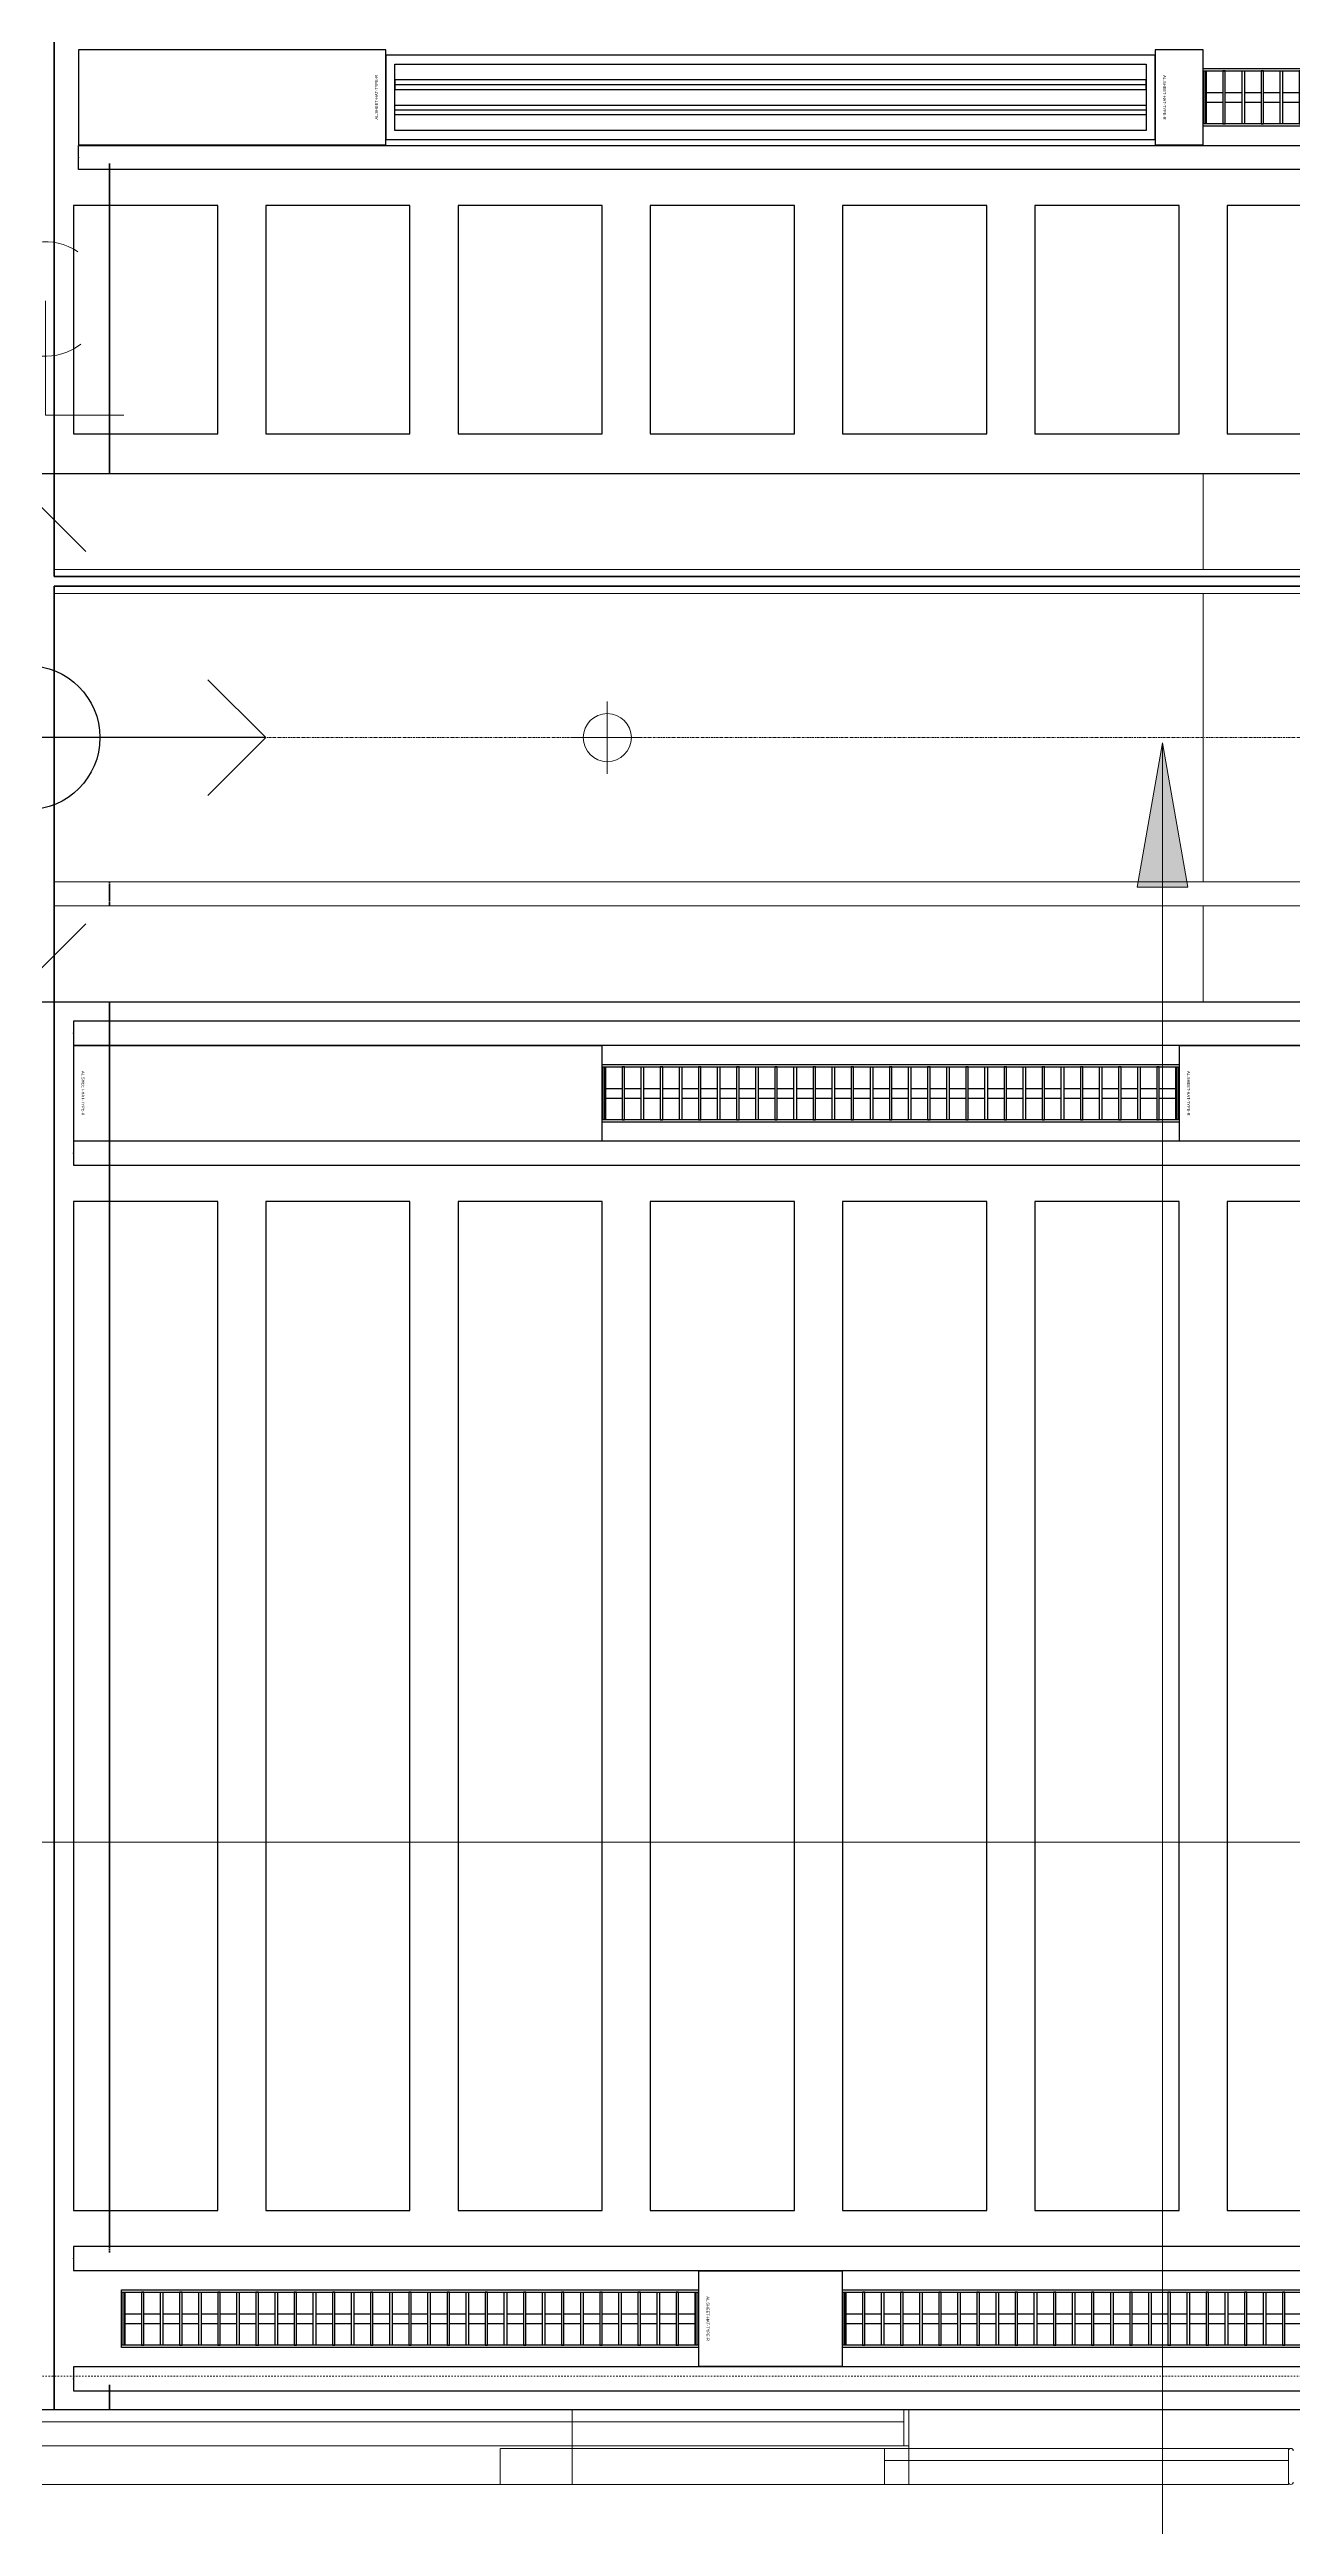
# Model space of a CAD drawing. Header units: millimetres. Extents: x -795739 to -715748, y -34378 to 22353.
# Drawn here: x -784582 to -781996, y -143 to 5011 of the extents above; entities that cross this region are included whole.
import ezdxf
from ezdxf.enums import TextEntityAlignment as Align
from ezdxf.xclip import XClip

# ---------------------------------------------------------------- set-up
doc = ezdxf.new("R2010")
doc.units = ezdxf.units.MM
doc.header["$XCLIPFRAME"] = 0
for name, pattern in [('- SOM Dash 1_8_', [4.7625, 3.175, -1.5875]), ('DASH', [6.35, 3.175, -3.175]), ('DPA_Grid _ Level 100', [10, 5.5, -1.6, 1.3, -1.6]), ('DPA_Hidden 500', [1.4, 0.8, -0.6])]:
    doc.linetypes.add(name, pattern=pattern)
for name, color, linetype in [('000 - WIPEOUT', 250, 'Continuous'), ('001 - ASCESSORIES', 251, 'Continuous'), ('008 - LIGHTING', 1, 'Continuous'), ('A04_TUBE SERIES', 2, 'Continuous'), ('A11_ALU.SOLID SHEET', 2, 'Continuous')]:
    doc.layers.add(name, color=color, linetype=linetype)
for name, color, linetype, lineweight in [('A-ANNO-NOTE', 3, 'Continuous', 25), ('A-DETL-GENF', 2, 'Continuous', 9), ('A-GENM', 1, 'Continuous', 9), ('A-GENM-HDLN', 2, 'DPA_Hidden 500', 9), ('A-GLAZ-CURT', 2, 'Continuous', 9), ('E-LITE-EQPM', 2, 'Continuous', 9), ('G-ANNO-TEXT', 3, 'Continuous', 9), ('I-WALL-E', 2, 'Continuous', 35), ('Q-SPCQ', 2, 'Continuous', 9), ('Q-SPCQ-HDLN', 2, 'DASH', 9), ('S-GRID', 251, 'Continuous', 9)]:
    doc.layers.add(name, color=color, linetype=linetype, lineweight=lineweight)

# ---------------------------------------------------------------- blocks, each defined once
blk = doc.blocks.new('DPA_Speciality_PlatformScreenDoor - Length_135300-12767973-4282-01 ENLARGED LOWER PLATFORM LEVEL - REFLECTED CEILING PLAN - SHEET 3')
at = {"layer": 'A-GENM'}
for p, q in [((65462.5, -250), (65264.7, -250)), ((65264.7, -250), (65462.5, -250)), ((65357.5, -250), (65267.5, -250)), ((65267.5, -250), (65357.5, -250)), ((65367.5, -250), (65457.5, -250)), ((65457.5, -250), (65367.5, -250)), ((66015.3, -330), (66139.1, -330)), ((66025.9, -330), (66079, -330)), ((66075.4, -330), (66128.5, -330))]:
    blk.add_line(p, q, dxfattribs=at)
at = {"layer": 'A-GENM-HDLN'}
for p, q in [((65762.5, -175), (65762.5, -250)), ((65762.5, -175), (66612.5, -175)), ((66612.5, -250), (66612.5, -175)), ((65762.5, -250), (66612.5, -250))]:
    blk.add_line(p, q, dxfattribs=at)
at = {"layer": 'Q-SPCQ'}
for p, q in [((65812.5, -175), (64972.5, -175)), ((64972.5, -175), (65812.5, -175)), ((64972.5, -175), (64972.5, -225)), ((64972.5, -175), (64972.5, -225)), ((64972.5, -245), (64972.5, -180)), ((64972.5, -180), (64972.5, -245)), ((65002.5, -175), (65782.5, -175)), ((65782.5, -175), (65002.5, -175)), ((65782.5, -175), (65002.5, -175)), ((65002.5, -175), (65782.5, -175)), ((65762.5, -175), (66462.5, -175)), ((65812.5, -225), (65812.5, -175)), ((65812.5, -175), (65812.5, -225)), ((66462.5, -175), (66462.5, -330)), ((66462.5, -175), (68837.5, -175)), ((66462.5, -330), (66462.5, -175)), ((66462.5, -200), (66462.5, -175.9)), ((66462.5, -175.9), (66462.5, -200)), ((66462.5, -305), (66462.5, -200)), ((66462.5, -200), (66462.5, -305)), ((64972.5, -225), (65812.5, -225)), ((65812.5, -225), (64972.5, -225)), ((64972.5, -250), (64972.5, -225)), ((64972.5, -225), (64972.5, -250)), ((65812.5, -225), (64972.5, -225)), ((64972.5, -225), (64972.5, -250)), ((64972.5, -250), (64972.5, -225)), ((64972.5, -225), (65812.5, -225)), ((65812.5, -225), (64972.5, -225)), ((64972.5, -225), (65812.5, -225)), ((64972.5, -250), (65812.5, -250)), ((65812.5, -250), (64972.5, -250)), ((64972.5, -250), (65812.5, -250)), ((65812.5, -250), (64972.5, -250)), ((65782.5, -225), (65002.5, -225)), ((65002.5, -225), (65782.5, -225)), ((65002.5, -225), (65782.5, -225)), ((65782.5, -225), (65002.5, -225)), ((65762.5, -225), (65022.5, -225)), ((65022.5, -225), (65762.5, -225)), ((65762.5, -225), (65022.5, -225)), ((65022.5, -225), (65762.5, -225)), ((65762.5, -250), (65022.5, -250)), ((65022.5, -250), (65762.5, -250)), ((65762.5, -250), (65022.5, -250)), ((65022.5, -250), (65762.5, -250)), ((65762.5, -305), (65762.5, -250)), ((65762.5, -250), (65762.5, -330)), ((65772.5, -255), (65762.5, -255)), ((65762.5, -255), (65762.5, -330)), ((65762.5, -330), (65762.5, -255)), ((65762.5, -255), (65772.5, -255)), ((65772.5, -330), (65772.5, -255)), ((65772.5, -255), (65772.5, -330)), ((66462.5, -255), (65772.5, -255)), ((65772.5, -255), (66462.5, -255)), ((65772.5, -255), (65772.5, -305)), ((65772.5, -255), (65772.5, -305)), ((65812.5, -225), (65812.5, -250)), ((65812.5, -225), (65812.5, -250)), ((65812.5, -250), (65812.5, -225)), ((65812.5, -225), (65812.5, -250)), ((65822.5, -255), (66402.5, -255)), ((66402.5, -255), (65822.5, -255)), ((66412.5, -255), (65822.5, -255)), ((65822.5, -255), (66412.5, -255)), ((68837.5, -255), (66462.5, -255)), ((66462.5, -255), (68837.5, -255)), ((66462.5, -255), (66462.5, -305)), ((66462.5, -255), (66462.5, -305)), ((66462.5, -305), (66462.5, -255)), ((66462.5, -255), (66462.5, -305)), ((68787.5, -255), (66512.5, -255)), ((66512.5, -255), (68787.5, -255)), ((66522.5, -255), (68777.5, -255)), ((68777.5, -255), (66522.5, -255)), ((65762.5, -329.1), (65762.5, -305)), ((66462.5, -305), (65772.5, -305)), ((65772.5, -305), (66452.5, -305)), ((65772.5, -305), (65772.5, -330)), ((65772.5, -305), (65772.5, -330)), ((65772.5, -305), (66452.5, -305)), ((66452.5, -305), (65772.5, -305)), ((65772.5, -330), (65772.5, -305)), ((65772.5, -305), (65772.5, -330)), ((66462.5, -305), (65772.5, -305)), ((65772.5, -305), (66462.5, -305)), ((66402.5, -305), (65822.5, -305)), ((65822.5, -305), (66402.5, -305)), ((66402.5, -305), (65822.5, -305)), ((65822.5, -305), (66402.5, -305)), ((66412.5, -305), (65822.5, -305)), ((65822.5, -305), (66412.5, -305)), ((65822.5, -305), (66402.5, -305)), ((66402.5, -305), (65822.5, -305)), ((66452.5, -305), (66462.5, -305)), ((66462.5, -329.1), (66462.5, -305)), ((68837.5, -305), (66462.5, -305)), ((66462.5, -305), (66472.5, -305)), ((66462.5, -330), (66462.5, -305)), ((66462.5, -305), (66462.5, -330)), ((68837.5, -305), (66462.5, -305)), ((66462.5, -305), (68837.5, -305)), ((66462.5, -305), (66462.5, -329.1)), ((66462.5, -330), (66462.5, -305)), ((66462.5, -305), (66462.5, -330)), ((66472.5, -305), (68827.5, -305)), ((66472.5, -305), (68827.5, -305)), ((68827.5, -305), (66472.5, -305)), ((68787.5, -305), (66512.5, -305)), ((66512.5, -305), (68787.5, -305)), ((68777.5, -305), (66522.5, -305)), ((66522.5, -305), (68777.5, -305)), ((68777.5, -305), (66522.5, -305)), ((66522.5, -305), (68777.5, -305)), ((66522.5, -305), (68777.5, -305)), ((68777.5, -305), (66522.5, -305)), ((65762.5, -330), (66462.5, -330)), ((65762.5, -330), (65772.5, -330)), ((65772.5, -330), (65762.5, -330)), ((66452.5, -330), (65772.5, -330)), ((65772.5, -330), (66462.5, -330)), ((65772.5, -330), (66452.5, -330)), ((66452.5, -330), (65772.5, -330)), ((66402.5, -330), (65822.5, -330)), ((65822.5, -330), (66402.5, -330)), ((66402.5, -330), (65822.5, -330)), ((65822.5, -330), (66402.5, -330)), ((66462.5, -330), (66452.5, -330)), ((66462.5, -330), (68837.5, -330)), ((66472.5, -330), (66462.5, -330)), ((66462.5, -330), (68837.5, -330)), ((68827.5, -330), (66472.5, -330)), ((66472.5, -330), (68827.5, -330)), ((68827.5, -330), (66472.5, -330)), ((68777.5, -330), (66522.5, -330)), ((66522.5, -330), (68777.5, -330)), ((68777.5, -330), (66522.5, -330)), ((66522.5, -330), (68777.5, -330))]:
    blk.add_line(p, q, dxfattribs=at)
for centre, start, end in [((64967.5, -180), 0, 180), ((64967.5, -180), 60, 120), ((64967.5, -180), 0, 45), ((64967.5, -245), 180, 360), ((64967.5, -245), 240, 300), ((64967.5, -245), 330, 360)]:
    blk.add_arc(centre, 5, start, end, dxfattribs=at)
at = {"layer": 'Q-SPCQ-HDLN'}
for p, q in [((73451.3, -330), (3946, -330)), ((73451.3, -400), (3946, -400))]:
    blk.add_line(p, q, dxfattribs=at)
blk = doc.blocks.new('M_Centreline - Centreline-12570908-4282-01 ENLARGED LOWER PLATFORM LEVEL - REFLECTED CEILING PLAN - SHEET 3')
at = {"layer": 'A-ANNO-NOTE', "lineweight": 18}
for p, q in [((-0.011, 0.592), (-0.011, -1.789)), ((-0.011, -1.789), (1.619, -1.789))]:
    blk.add_line(p, q, dxfattribs=at)
blk.add_arc((-0.011, 0.627), 1.191, 55.7755, 308.0372, dxfattribs=at)
blk = doc.blocks.new('DPA_AN_Setting out - Center-8732820-4282-01 ENLARGED LOWER PLATFORM LEVEL - REFLECTED CEILING PLAN - SHEET 3')
at = {"layer": 'A-ANNO-NOTE'}
for p, q in [((-1.206, 3.877), (0, 5.083)), ((1.206, 3.877), (0, 5.083)), ((0, 0), (0, 5.083)), ((-3.744, 1.206), (-4.95, 0)), ((3.744, 1.206), (4.95, 0)), ((-3.744, -1.206), (-4.95, 0)), ((-4.95, 0), (0, 0)), ((4.95, 0), (0, 0)), ((3.744, -1.206), (4.95, 0)), ((0, -5.083), (0, 0)), ((-1.206, -3.877), (0, -5.083)), ((1.206, -3.877), (0, -5.083))]:
    blk.add_line(p, q, dxfattribs=at)
blk.add_circle((0, 0), 1.5, dxfattribs=at)
blk = doc.blocks.new('DPA_AN_Section Line - UP-Left-16619322-4282-01 ENLARGED LOWER PLATFORM LEVEL - REFLECTED CEILING PLAN - SHEET 3')
at = {"layer": 'A-ANNO-NOTE', "lineweight": 9}
blk.add_line((7.5, 0), (177, 0), dxfattribs=at)
blk = doc.blocks.new('*U1241')
at = {"layer": 'S-GRID', "linetype": 'DPA_Grid _ Level 100'}
blk.add_line((57901.1, 0), (-15767.8, 0), dxfattribs=at)
blk = doc.blocks.new('System Panel - DPA-AR_Metal Ceiling Rectangular Panel-V17-4282-01 ENLARGED LOWER PLATFORM LEVEL - REFLECTED CEILING PLAN - SHEET 3')
at = {"layer": 'A-GLAZ-CURT'}
for p, q in [((-782182.4, 4129), (-784572.4, 4129)), ((-784572.4, 4129), (-782182.4, 4129)), ((-782182.4, 3929), (-782182.4, 4129)), ((-782182.4, 4129), (-782182.4, 3929)), ((-784572.4, 3929), (-782182.4, 3929)), ((-782182.4, 3929), (-784572.4, 3929))]:
    blk.add_line(p, q, dxfattribs=at)
blk = doc.blocks.new('System Panel - DPA-AR_Metal Ceiling Rectangular Panel-V18-4282-01 ENLARGED LOWER PLATFORM LEVEL - REFLECTED CEILING PLAN - SHEET 3')
at = {"layer": 'A-GLAZ-CURT'}
for p, q in [((-780057.4, 4129), (-782182.4, 4129)), ((-782182.4, 4129), (-782182.4, 3929)), ((-782182.4, 3929), (-782182.4, 4129)), ((-782182.4, 4129), (-780057.4, 4129)), ((-780057.4, 3929), (-780057.4, 4129)), ((-780057.4, 4129), (-780057.4, 3929)), ((-782182.4, 3929), (-780057.4, 3929)), ((-780057.4, 3929), (-782182.4, 3929))]:
    blk.add_line(p, q, dxfattribs=at)
blk = doc.blocks.new('System Panel - DPA-AR_Metal Ceiling Rectangular Panel-V21-4282-01 ENLARGED LOWER PLATFORM LEVEL - REFLECTED CEILING PLAN - SHEET 3')
at = {"layer": 'A-GLAZ-CURT'}
for p, q in [((-782182.4, 3879), (-784572.4, 3879)), ((-784572.4, 3879), (-782182.4, 3879)), ((-782182.4, 3279), (-782182.4, 3879)), ((-782182.4, 3879), (-782182.4, 3279)), ((-784572.4, 3279), (-782182.4, 3279)), ((-782182.4, 3279), (-784572.4, 3279))]:
    blk.add_line(p, q, dxfattribs=at)
blk = doc.blocks.new('System Panel - DPA-AR_Metal Ceiling Rectangular Panel-V22-4282-01 ENLARGED LOWER PLATFORM LEVEL - REFLECTED CEILING PLAN - SHEET 3')
at = {"layer": 'A-GLAZ-CURT'}
for p, q in [((-780057.4, 3879), (-782182.4, 3879)), ((-782182.4, 3879), (-782182.4, 3279)), ((-782182.4, 3279), (-782182.4, 3879)), ((-782182.4, 3879), (-780057.4, 3879)), ((-780057.4, 3279), (-780057.4, 3879)), ((-780057.4, 3879), (-780057.4, 3279)), ((-782182.4, 3279), (-780057.4, 3279)), ((-780057.4, 3279), (-782182.4, 3279))]:
    blk.add_line(p, q, dxfattribs=at)
blk = doc.blocks.new('*U553')
at = {"layer": 'A-GLAZ-CURT'}
for name, p in [('System Panel - DPA-AR_Metal Ceiling Rectangular Panel-V17-4282-01 ENLARGED LOWER PLATFORM LEVEL - REFLECTED CEILING PLAN - SHEET 3', (778882.4, -3579)), ('System Panel - DPA-AR_Metal Ceiling Rectangular Panel-V18-4282-01 ENLARGED LOWER PLATFORM LEVEL - REFLECTED CEILING PLAN - SHEET 3', (778882.4, -3579)), ('System Panel - DPA-AR_Metal Ceiling Rectangular Panel-V21-4282-01 ENLARGED LOWER PLATFORM LEVEL - REFLECTED CEILING PLAN - SHEET 3', (778882.4, -3579)), ('System Panel - DPA-AR_Metal Ceiling Rectangular Panel-V22-4282-01 ENLARGED LOWER PLATFORM LEVEL - REFLECTED CEILING PLAN - SHEET 3', (778882.4, -3579)), ('System Panel - DPA-AR_Metal Ceiling Rectangular Panel-V17-4282-01 ENLARGED LOWER PLATFORM LEVEL - REFLECTED CEILING PLAN - SHEET 3', (778882.4, -4479)), ('System Panel - DPA-AR_Metal Ceiling Rectangular Panel-V18-4282-01 ENLARGED LOWER PLATFORM LEVEL - REFLECTED CEILING PLAN - SHEET 3', (778882.4, -4479))]:
    blk.add_blockref(name, p, dxfattribs=at)
blk = doc.blocks.new('*U668')
at = {"layer": '001 - ASCESSORIES', "color": 0, "linetype": 'ByBlock'}
blk.add_lwpolyline([(800, 87.5), (-800, 87.5), (-800, -87.5), (800, -87.5)], close=True, dxfattribs=at)
at = {"layer": '001 - ASCESSORIES', "linetype": 'ByBlock'}
for points in [[(-781.5, 69), (781.5, 69), (781.5, -69), (-781.5, -69)], [(781.5, 36.3), (-781.5, 36.3), (-781.5, 16.3), (781.5, 16.3)], [(-781.5, -16.3), (781.5, -16.3), (781.5, -36.3), (-781.5, -36.3)]]:
    blk.add_lwpolyline(points, close=True, dxfattribs=at)
for points in [[(781.5, 26.3), (-781.5, 26.3)], [(-781.5, -26.3), (781.5, -26.3)]]:
    blk.add_lwpolyline(points, dxfattribs=at)
blk = doc.blocks.new('*U666')
at = {"color": 1}
blk.add_wipeout([(600, -60), (-600, -60), (-600, 60), (600, 60)], dxfattribs=at).dxf.layer = '000 - WIPEOUT'
at = {"layer": '001 - ASCESSORIES', "color": 0}
blk.add_lwpolyline([(600, -60), (-600, -60), (-600, 60), (600, 60)], close=True, dxfattribs=at)
at = {"layer": '001 - ASCESSORIES'}
for points in [[(-593.5, -55), (-598.5, -55), (-598.5, 55), (-593.5, 55)], [(595, -55), (-595, -55), (-595, 55), (595, 55)], [(-558.8, -55), (-553.8, -55), (-553.8, 55), (-558.8, 55)], [(-514, -55), (-519, -55), (-519, 55), (-514, 55)], [(-479.3, -55), (-474.3, -55), (-474.3, 55), (-479.3, 55)], [(-434.6, -55), (-439.6, -55), (-439.6, 55), (-434.6, 55)], [(-399.8, -55), (-394.8, -55), (-394.8, 55), (-399.8, 55)], [(-355.1, -55), (-360.1, -55), (-360.1, 55), (-355.1, 55)], [(-320.4, -55), (-315.4, -55), (-315.4, 55), (-320.4, 55)], [(-275.6, -55), (-280.6, -55), (-280.6, 55), (-275.6, 55)], [(-240.9, -55), (-235.9, -55), (-235.9, 55), (-240.9, 55)], [(-196.2, -55), (-201.2, -55), (-201.2, 55), (-196.2, 55)], [(-161.4, -55), (-156.4, -55), (-156.4, 55), (-161.4, 55)], [(-116.7, -55), (-121.7, -55), (-121.7, 55), (-116.7, 55)], [(-82, -55), (-77, -55), (-77, 55), (-82, 55)], [(-37.2, -55), (-42.2, -55), (-42.2, 55), (-37.2, 55)], [(-2.5, -55), (2.5, -55), (2.5, 55), (-2.5, 55)], [(42.2, -55), (37.2, -55), (37.2, 55), (42.2, 55)], [(77, -55), (82, -55), (82, 55), (77, 55)], [(121.7, -55), (116.7, -55), (116.7, 55), (121.7, 55)], [(156.4, -55), (161.4, -55), (161.4, 55), (156.4, 55)], [(201.2, -55), (196.2, -55), (196.2, 55), (201.2, 55)], [(235.9, -55), (240.9, -55), (240.9, 55), (235.9, 55)], [(280.6, -55), (275.6, -55), (275.6, 55), (280.6, 55)], [(315.4, -55), (320.4, -55), (320.4, 55), (315.4, 55)], [(360.1, -55), (355.1, -55), (355.1, 55), (360.1, 55)], [(394.8, -55), (399.8, -55), (399.8, 55), (394.8, 55)], [(439.6, -55), (434.6, -55), (434.6, 55), (439.6, 55)], [(474.3, -55), (479.3, -55), (479.3, 55), (474.3, 55)], [(519, -55), (514, -55), (514, 55), (519, 55)], [(553.8, -55), (558.8, -55), (558.8, 55), (553.8, 55)], [(598.5, -55), (593.5, -55), (593.5, 55), (598.5, 55)]]:
    blk.add_lwpolyline(points, close=True, dxfattribs=at)
for points in [[(-593.5, 10), (-558.8, 10)], [(-553.8, 10), (-519, 10)], [(-514, 10), (-479.3, 10)], [(-474.3, 10), (-439.6, 10)], [(-434.6, 10), (-399.8, 10)], [(-394.8, 10), (-360.1, 10)], [(-355.1, 10), (-320.4, 10)], [(-315.4, 10), (-280.6, 10)], [(-275.6, 10), (-240.9, 10)], [(-235.9, 10), (-201.2, 10)], [(-196.2, 10), (-161.4, 10)], [(-156.4, 10), (-121.7, 10)], [(-116.7, 10), (-82, 10)], [(-77, 10), (-42.2, 10)], [(-37.2, 10), (-2.5, 10)], [(2.5, 10), (37.2, 10)], [(42.2, 10), (77, 10)], [(82, 10), (116.7, 10)], [(121.7, 10), (156.4, 10)], [(161.4, 10), (196.2, 10)], [(201.2, 10), (235.9, 10)], [(240.9, 10), (275.6, 10)], [(280.6, 10), (315.4, 10)], [(320.4, 10), (355.1, 10)], [(360.1, 10), (394.8, 10)], [(399.8, 10), (434.6, 10)], [(439.6, 10), (474.3, 10)], [(479.3, 10), (514, 10)], [(519, 10), (553.8, 10)], [(558.8, 10), (593.5, 10)], [(-593.5, -10), (-558.8, -10)], [(-553.8, -10), (-519, -10)], [(-514, -10), (-479.3, -10)], [(-474.3, -10), (-439.6, -10)], [(-434.6, -10), (-399.8, -10)], [(-394.8, -10), (-360.1, -10)], [(-355.1, -10), (-320.4, -10)], [(-315.4, -10), (-280.6, -10)], [(-275.6, -10), (-240.9, -10)], [(-235.9, -10), (-201.2, -10)], [(-196.2, -10), (-161.4, -10)], [(-156.4, -10), (-121.7, -10)], [(-116.7, -10), (-82, -10)], [(-77, -10), (-42.2, -10)], [(-37.2, -10), (-2.5, -10)], [(2.5, -10), (37.2, -10)], [(42.2, -10), (77, -10)], [(82, -10), (116.7, -10)], [(121.7, -10), (156.4, -10)], [(161.4, -10), (196.2, -10)], [(201.2, -10), (235.9, -10)], [(240.9, -10), (275.6, -10)], [(280.6, -10), (315.4, -10)], [(320.4, -10), (355.1, -10)], [(360.1, -10), (394.8, -10)], [(399.8, -10), (434.6, -10)], [(439.6, -10), (474.3, -10)], [(479.3, -10), (514, -10)], [(519, -10), (553.8, -10)], [(558.8, -10), (593.5, -10)]]:
    blk.add_lwpolyline(points, dxfattribs=at)
blk = doc.blocks.new('*U682')
blk.add_attdef('EXTR.OVL-LENGTH_', (-25, -59.1), '', height=5)
blk.add_wipeout([(-25, 0), (25, 0), (25, 9230.4), (-25, 9230.4)]).dxf.layer = '000 - WIPEOUT'
blk.add_point((0, 0))
at = {"layer": 'A04_TUBE SERIES', "color": 0}
blk.add_lwpolyline([(-25, 0), (25, 0), (25, 9230.4), (-25, 9230.4)], close=True, dxfattribs=at)
blk = doc.blocks.new('*U919')
at = {"layer": 'A11_ALU.SOLID SHEET', "color": 0}
blk.add_lwpolyline([(350, -98.8), (350, 98.8), (0, 98.8), (0, -98.8)], close=True, dxfattribs=at)
at = {"layer": 'Defpoints', "color": 250}
blk.add_point((0, 0), dxfattribs=at)
blk.add_text('AL.SHEET-HAT-TYPE-R', height=6, rotation=270, dxfattribs=at).set_placement((15, 0), align=Align.BOTTOM_CENTER)
blk = doc.blocks.new('*U925')
blk.add_attdef('EXTR.OVL-LENGTH_', (-25, -59.1), '', height=5)
blk.add_wipeout([(-25, 0), (25, 0), (25, 67400), (-25, 67400)]).dxf.layer = '000 - WIPEOUT'
blk.add_point((0, 0))
at = {"layer": 'A04_TUBE SERIES', "color": 0}
blk.add_lwpolyline([(-25, 0), (25, 0), (25, 67400), (-25, 67400)], close=True, dxfattribs=at)
blk = doc.blocks.new('*U926')
blk.add_attdef('EXTR.OVL-LENGTH_', (-25, -59.1), '', height=5)
blk.add_wipeout([(-25, 0), (25, 0), (25, 67400), (-25, 67400)]).dxf.layer = '000 - WIPEOUT'
blk.add_point((0, 0))
at = {"layer": 'A04_TUBE SERIES', "color": 0}
blk.add_lwpolyline([(-25, 0), (25, 0), (25, 67400), (-25, 67400)], close=True, dxfattribs=at)
blk = doc.blocks.new('*U920')
at = {"layer": 'A11_ALU.SOLID SHEET', "color": 0}
blk.add_lwpolyline([(300, -98.8), (300, 98.8), (0, 98.8), (0, -98.8)], close=True, dxfattribs=at)
at = {"layer": 'Defpoints', "color": 250}
blk.add_point((0, 0), dxfattribs=at)
blk.add_text('AL.SHEET-HAT-TYPE-R', height=6, rotation=270, dxfattribs=at).set_placement((15, 0), align=Align.BOTTOM_CENTER)
blk = doc.blocks.new('*U927')
blk.add_attdef('EXTR.OVL-LENGTH_', (-25, -59.1), '', height=5)
blk.add_wipeout([(-25, 0), (25, 0), (25, 67400), (-25, 67400)]).dxf.layer = '000 - WIPEOUT'
blk.add_point((0, 0))
at = {"layer": 'A04_TUBE SERIES', "color": 0}
blk.add_lwpolyline([(-25, 0), (25, 0), (25, 67400), (-25, 67400)], close=True, dxfattribs=at)
blk = doc.blocks.new('*U928')
blk.add_attdef('EXTR.OVL-LENGTH_', (-25, -59.1), '', height=5)
blk.add_wipeout([(-25, 0), (25, 0), (25, 67400), (-25, 67400)]).dxf.layer = '000 - WIPEOUT'
blk.add_point((0, 0))
at = {"layer": 'A04_TUBE SERIES', "color": 0}
blk.add_lwpolyline([(-25, 0), (25, 0), (25, 67400), (-25, 67400)], close=True, dxfattribs=at)
blk = doc.blocks.new('*U929')
at = {"color": 3}
for points in [[(-1050, 33550), (1050, 33550), (1050, 33250), (-1050, 33250)], [(-1050, 33150), (1050, 33150), (1050, 32850), (-1050, 32850)], [(-1050, 32750), (1050, 32750), (1050, 32450), (-1050, 32450)], [(-1050, 32350), (1050, 32350), (1050, 32050), (-1050, 32050)], [(-1050, 31950), (1050, 31950), (1050, 31650), (-1050, 31650)], [(-1050, 31550), (1050, 31550), (1050, 31250), (-1050, 31250)], [(-1050, 31150), (1050, 31150), (1050, 30850), (-1050, 30850)]]:
    blk.add_wipeout(points, dxfattribs=at).dxf.layer = '000 - WIPEOUT'
at = {"layer": 'A11_ALU.SOLID SHEET', "color": 0, "linetype": 'ByBlock'}
for points in [[(-1050, 33250), (1050, 33250), (1050, 33550), (-1050, 33550)], [(-1050, 32850), (1050, 32850), (1050, 33150), (-1050, 33150)], [(-1050, 32450), (1050, 32450), (1050, 32750), (-1050, 32750)], [(-1050, 32050), (1050, 32050), (1050, 32350), (-1050, 32350)], [(-1050, 31650), (1050, 31650), (1050, 31950), (-1050, 31950)], [(-1050, 31250), (1050, 31250), (1050, 31550), (-1050, 31550)], [(-1050, 30850), (1050, 30850), (1050, 31150), (-1050, 31150)]]:
    blk.add_lwpolyline(points, close=True, dxfattribs=at)
blk = doc.blocks.new('*U935')
at = {"layer": 'A11_ALU.SOLID SHEET', "color": 0}
blk.add_lwpolyline([(1100, -98.8), (1100, 98.8), (0, 98.8), (0, -98.8)], close=True, dxfattribs=at)
at = {"layer": 'Defpoints', "color": 250}
blk.add_point((0, 0), dxfattribs=at)
blk.add_text('AL.SHEET-HAT-TYPE-R', height=6, rotation=270, dxfattribs=at).set_placement((15, 0), align=Align.BOTTOM_CENTER)
blk = doc.blocks.new('*U939')
at = {"color": 3}
for points in [[(-237.5, 4350), (237.5, 4350), (237.5, 4050), (-237.5, 4050)], [(-237.5, 3950), (237.5, 3950), (237.5, 3650), (-237.5, 3650)], [(-237.5, 3550), (237.5, 3550), (237.5, 3250), (-237.5, 3250)], [(-237.5, 3150), (237.5, 3150), (237.5, 2850), (-237.5, 2850)], [(-237.5, 2750), (237.5, 2750), (237.5, 2450), (-237.5, 2450)], [(-237.5, 2350), (237.5, 2350), (237.5, 2050), (-237.5, 2050)], [(-237.5, 1950), (237.5, 1950), (237.5, 1650), (-237.5, 1650)]]:
    blk.add_wipeout(points, dxfattribs=at).dxf.layer = '000 - WIPEOUT'
at = {"layer": 'A11_ALU.SOLID SHEET', "color": 0, "linetype": 'ByBlock'}
for points in [[(-237.5, 4050), (237.5, 4050), (237.5, 4350), (-237.5, 4350)], [(-237.5, 3650), (237.5, 3650), (237.5, 3950), (-237.5, 3950)], [(-237.5, 3250), (237.5, 3250), (237.5, 3550), (-237.5, 3550)], [(-237.5, 2850), (237.5, 2850), (237.5, 3150), (-237.5, 3150)], [(-237.5, 2450), (237.5, 2450), (237.5, 2750), (-237.5, 2750)], [(-237.5, 2050), (237.5, 2050), (237.5, 2350), (-237.5, 2350)], [(-237.5, 1650), (237.5, 1650), (237.5, 1950), (-237.5, 1950)]]:
    blk.add_lwpolyline(points, close=True, dxfattribs=at)
blk = doc.blocks.new('*U966')
at = {"layer": 'A11_ALU.SOLID SHEET', "color": 0}
blk.add_lwpolyline([(639.5, -98.8), (639.5, 98.8), (0, 98.8), (0, -98.8)], close=True, dxfattribs=at)
at = {"layer": 'Defpoints', "color": 250}
blk.add_point((0, 0), dxfattribs=at)
blk.add_text('AL.SHEET-HAT-TYPE-R', height=6, rotation=270, dxfattribs=at).set_placement((15, 0), align=Align.BOTTOM_CENTER)
blk = doc.blocks.new('*U933')
at = {"layer": 'A11_ALU.SOLID SHEET', "color": 0}
blk.add_lwpolyline([(100, -98.8), (100, 98.8), (0, 98.8), (0, -98.8)], close=True, dxfattribs=at)
at = {"layer": 'Defpoints', "color": 250}
blk.add_point((0, 0), dxfattribs=at)
blk.add_text('AL.SHEET-HAT-TYPE-R', height=6, rotation=270, dxfattribs=at).set_placement((15, 0), align=Align.BOTTOM_CENTER)
blk = doc.blocks.new('*U1025')
blk.add_lwpolyline([(-38349, 4315), (-38349, 2757.5), (-41450, 2757.5), (-41450, 4315), (-49246.8, 4315), (-49246.8, 550), (-30509.1, 550), (-30509.1, 4315), (-38349, 4315)])
blk.add_lwpolyline([(-107450, -550), (27650, -550), (27650, -3480), (-107450, -3480)], close=True)
at = {"layer": '008 - LIGHTING'}
blk.add_blockref('*U668', (-38400, 1332.5), dxfattribs=at)
at = {"layer": 'A11_ALU.SOLID SHEET', "color": 1, "rotation": 180}
blk.add_blockref('*U966', (-39200, 1332.5), dxfattribs=at)
at = {"layer": 'A11_ALU.SOLID SHEET', "color": 1}
for name, p in [('*U933', (-37600, 1332.5)), ('*U935', (-39850, -740)), ('*U919', (-37550, -740)), ('*U920', (-38550, -3290))]:
    blk.add_blockref(name, p, dxfattribs=at)
at = {"layer": '008 - LIGHTING'}
for p in [(-36900, 1332.5), (-38150, -740), (-39150, -3290), (-37650, -3290)]:
    blk.add_blockref('*U666', p, dxfattribs=at)
at = {"layer": 'A04_TUBE SERIES', "linetype": 'ByBlock', "xscale": -1, "rotation": 270}
blk.add_blockref('*U682', (-39839.5, 1207.5), dxfattribs=at)
at = {"layer": 'A04_TUBE SERIES', "linetype": 'ByBlock', "rotation": 270}
for name, p in [('*U926', (-39850, -615)), ('*U925', (-39850, -865)), ('*U928', (-39850, -3165)), ('*U927', (-39850, -3415))]:
    blk.add_blockref(name, p, dxfattribs=at)
at = {"layer": 'A11_ALU.SOLID SHEET', "linetype": 'ByBlock', "rotation": 90}
for name, p in [('*U939', (-35500, 870)), ('*U929', (-6300, -2015))]:
    blk.add_blockref(name, p, dxfattribs=at)
at = {"layer": '008 - LIGHTING'}
for p in [(-38150, -740), (-39150, -3290), (-37650, -3290)]:
    blk.add_blockref('*U666', p, dxfattribs=at)
for p in [(-38150, -740), (-39150, -3290), (-37650, -3290)]:
    blk.add_blockref('*U666', p, dxfattribs=at)
blk = doc.blocks.new('DPA_Speciality_PlatformScreenDoor - Length_135300-12767973-4180-01 LOWER PLATFORM LEVEL - REFLECTED CEILING PLAN')
at = {"layer": 'A-GENM'}
for p, q in [((65357.5, -250), (65267.5, -250)), ((65267.5, -250), (65357.5, -250)), ((65462.5, -250), (65272.4, -250)), ((65272.4, -250), (65462.5, -250)), ((65367.5, -250), (65457.5, -250)), ((65457.5, -250), (65367.5, -250)), ((66015.3, -330), (66139.1, -330)), ((66027.3, -330), (66079, -330)), ((66075.4, -330), (66128.5, -330))]:
    blk.add_line(p, q, dxfattribs=at)
at = {"layer": 'A-GENM-HDLN'}
for p, q in [((65762.5, -175), (65762.5, -250)), ((65762.5, -175), (66612.5, -175)), ((66612.5, -250), (66612.5, -175)), ((65762.5, -250), (66612.5, -250))]:
    blk.add_line(p, q, dxfattribs=at)
at = {"layer": 'Q-SPCQ'}
for p, q in [((65812.5, -175), (64972.5, -175)), ((64972.5, -175), (65812.5, -175)), ((64972.5, -175), (64972.5, -225)), ((64972.5, -175), (64972.5, -225)), ((64972.5, -245), (64972.5, -180)), ((64972.5, -180), (64972.5, -245)), ((65002.5, -175), (65782.5, -175)), ((65782.5, -175), (65002.5, -175)), ((65782.5, -175), (65002.5, -175)), ((65002.5, -175), (65782.5, -175)), ((65762.5, -175), (66462.5, -175)), ((65812.5, -225), (65812.5, -175)), ((65812.5, -175), (65812.5, -225)), ((66462.5, -175), (66462.5, -330)), ((66462.5, -175), (68837.5, -175)), ((66462.5, -330), (66462.5, -175)), ((66462.5, -200), (66462.5, -187.5)), ((66462.5, -187.5), (66462.5, -200)), ((66462.5, -305), (66462.5, -200)), ((66462.5, -200), (66462.5, -305)), ((64972.5, -225), (65812.5, -225)), ((65812.5, -225), (64972.5, -225)), ((64972.5, -250), (64972.5, -225)), ((64972.5, -225), (64972.5, -250)), ((65812.5, -225), (64972.5, -225)), ((64972.5, -225), (64972.5, -250)), ((64972.5, -250), (64972.5, -225)), ((64972.5, -225), (65812.5, -225)), ((65812.5, -225), (64972.5, -225)), ((64972.5, -225), (65812.5, -225)), ((64972.5, -250), (65812.5, -250)), ((65812.5, -250), (64972.5, -250)), ((64972.5, -250), (65812.5, -250)), ((65812.5, -250), (64972.5, -250)), ((65782.5, -225), (65002.5, -225)), ((65002.5, -225), (65782.5, -225)), ((65002.5, -225), (65782.5, -225)), ((65782.5, -225), (65002.5, -225)), ((65762.5, -225), (65022.5, -225)), ((65022.5, -225), (65762.5, -225)), ((65762.5, -225), (65022.5, -225)), ((65022.5, -225), (65762.5, -225)), ((65762.5, -250), (65022.5, -250)), ((65022.5, -250), (65762.5, -250)), ((65762.5, -250), (65022.5, -250)), ((65022.5, -250), (65762.5, -250)), ((65762.5, -305), (65762.5, -250)), ((65762.5, -250), (65762.5, -330)), ((65772.5, -255), (65762.5, -255)), ((65762.5, -255), (65762.5, -330)), ((65762.5, -330), (65762.5, -255)), ((65762.5, -255), (65772.5, -255)), ((65772.5, -330), (65772.5, -255)), ((65772.5, -255), (65772.5, -330)), ((66462.5, -255), (65772.5, -255)), ((65772.5, -255), (66462.5, -255)), ((65772.5, -255), (65772.5, -305)), ((65772.5, -255), (65772.5, -305)), ((65812.5, -225), (65812.5, -250)), ((65812.5, -225), (65812.5, -250)), ((65812.5, -250), (65812.5, -225)), ((65812.5, -225), (65812.5, -250)), ((65822.5, -255), (66402.5, -255)), ((66402.5, -255), (65822.5, -255)), ((66412.5, -255), (65822.5, -255)), ((65822.5, -255), (66412.5, -255)), ((68837.5, -255), (66462.5, -255)), ((66462.5, -255), (68837.5, -255)), ((66462.5, -255), (66462.5, -305)), ((66462.5, -255), (66462.5, -305)), ((66462.5, -305), (66462.5, -255)), ((66462.5, -255), (66462.5, -305)), ((68787.5, -255), (66512.5, -255)), ((66512.5, -255), (68787.5, -255)), ((66522.5, -255), (68777.5, -255)), ((68777.5, -255), (66522.5, -255)), ((65762.5, -317.5), (65762.5, -305)), ((66462.5, -305), (65772.5, -305)), ((65772.5, -305), (66452.5, -305)), ((65772.5, -305), (65772.5, -330)), ((65772.5, -305), (65772.5, -330)), ((65772.5, -305), (66452.5, -305)), ((66452.5, -305), (65772.5, -305)), ((65772.5, -330), (65772.5, -305)), ((65772.5, -305), (65772.5, -330)), ((66462.5, -305), (65772.5, -305)), ((65772.5, -305), (66462.5, -305)), ((66402.5, -305), (65822.5, -305)), ((65822.5, -305), (66402.5, -305)), ((66402.5, -305), (65822.5, -305)), ((65822.5, -305), (66402.5, -305)), ((66412.5, -305), (65822.5, -305)), ((65822.5, -305), (66412.5, -305)), ((65822.5, -305), (66402.5, -305)), ((66402.5, -305), (65822.5, -305)), ((66452.5, -305), (66462.5, -305)), ((66462.5, -317.5), (66462.5, -305)), ((68837.5, -305), (66462.5, -305)), ((66462.5, -305), (66472.5, -305)), ((66462.5, -330), (66462.5, -305)), ((66462.5, -305), (66462.5, -330)), ((68837.5, -305), (66462.5, -305)), ((66462.5, -305), (68837.5, -305)), ((66462.5, -305), (66462.5, -317.5)), ((66462.5, -330), (66462.5, -305)), ((66462.5, -305), (66462.5, -330)), ((66472.5, -305), (68827.5, -305)), ((66472.5, -305), (68827.5, -305)), ((68827.5, -305), (66472.5, -305)), ((68787.5, -305), (66512.5, -305)), ((66512.5, -305), (68787.5, -305)), ((68777.5, -305), (66522.5, -305)), ((66522.5, -305), (68777.5, -305)), ((68777.5, -305), (66522.5, -305)), ((66522.5, -305), (68777.5, -305)), ((66522.5, -305), (68777.5, -305)), ((68777.5, -305), (66522.5, -305)), ((65762.5, -330), (66462.5, -330)), ((65762.5, -330), (65772.5, -330)), ((65772.5, -330), (65762.5, -330)), ((66452.5, -330), (65772.5, -330)), ((65772.5, -330), (66462.5, -330)), ((65772.5, -330), (66452.5, -330)), ((66452.5, -330), (65772.5, -330)), ((66402.5, -330), (65822.5, -330)), ((65822.5, -330), (66402.5, -330)), ((66402.5, -330), (65822.5, -330)), ((65822.5, -330), (66402.5, -330)), ((66462.5, -330), (66452.5, -330)), ((66462.5, -330), (68837.5, -330)), ((66472.5, -330), (66462.5, -330)), ((66462.5, -330), (68837.5, -330)), ((68827.5, -330), (66472.5, -330)), ((66472.5, -330), (68827.5, -330)), ((68827.5, -330), (66472.5, -330)), ((68777.5, -330), (66522.5, -330)), ((66522.5, -330), (68777.5, -330)), ((68777.5, -330), (66522.5, -330)), ((66522.5, -330), (68777.5, -330))]:
    blk.add_line(p, q, dxfattribs=at)
for centre, start, end in [((64967.5, -180), 0, 180), ((64967.5, -180), 0, 180), ((64967.5, -245), 180, 360), ((64967.5, -245), 180, 360)]:
    blk.add_arc(centre, 5, start, end, dxfattribs=at)
at = {"layer": 'Q-SPCQ-HDLN'}
for p, q in [((135200, -330), (-100, -330)), ((135200, -400), (-100, -400))]:
    blk.add_line(p, q, dxfattribs=at)
blk = doc.blocks.new('LGF_DL_SAA_LowPower_DL1a - LGF_DL_SAA_LowPower_DL1a-8832329-4180-01 LOWER PLATFORM LEVEL - REFLECTED CEILING PLAN')
at = {"layer": 'A-DETL-GENF'}
for p, q in [((0, 75), (0, -75)), ((72.5, 0), (-72.5, 0))]:
    blk.add_line(p, q, dxfattribs=at)
blk.add_circle((0, 0), 50, dxfattribs=at)
blk = doc.blocks.new('C-1-PP19-AR-4180-01-B_20250908-040939_EXDOWNLIGHT')
at = {"layer": 'E-LITE-EQPM', "extrusion": (0, 0, -1), "rotation": 180}
blk.add_blockref('LGF_DL_SAA_LowPower_DL1a - LGF_DL_SAA_LowPower_DL1a-8832329-4180-01 LOWER PLATFORM LEVEL - REFLECTED CEILING PLAN', (38739.5, 0), dxfattribs=at)
at = {"layer": 'Q-SPCQ', "rotation": 180}
blk.add_blockref('DPA_Speciality_PlatformScreenDoor - Length_135300-12767973-4180-01 LOWER PLATFORM LEVEL - REFLECTED CEILING PLAN', (27650, -3810), dxfattribs=at)

msp = doc.modelspace()

# ---------------------------------------------------------------- block references
ref = msp.add_blockref('*U1025', (-744682.4, 3579))
XClip(ref).set_block_clipping_path([(-45801.3280238605, -9620.0077451947), (23704.0078937773, 10334.9999958097)])

# ---------------------------------------------------------------- next in the draw order: hatches: boundary and pattern name
at = {"layer": 'G-ANNO-TEXT'}
msp.add_hatch(color=7, dxfattribs=at).paths.add_polyline_path([(-782266.8, 3568), (-782319.7, 3268), (-782213.9, 3268)])

# ---------------------------------------------------------------- next in the draw order: linework, layer by layer
at = {"layer": 'G-ANNO-TEXT', "color": 10}
for p, q in [((-782266.8, 3568), (-782319.7, 3268)), ((-782213.9, 3268), (-782266.8, 3568)), ((-782266.8, 3568), (-782266.8, -2871.1)), ((-782319.7, 3268), (-782213.9, 3268))]:
    msp.add_line(p, q, dxfattribs=at)
at = {"layer": 'I-WALL-E'}
for p, q in [((-784572.4, 3914), (-784572.4, 6336.5)), ((-784572.4, 4774), (-784572.4, 4129)), ((-784572.4, 3929), (-784572.4, 3914)), ((-784572.4, 3914), (-780057.4, 3914)), ((-780057.4, 3914), (-784572.4, 3914)), ((-784572.4, 3894), (-780057.4, 3894)), ((-780057.4, 3894), (-784572.4, 3894)), ((-784572.4, 99), (-784572.4, 3894)), ((-784572.4, 3894), (-784572.4, 3879)), ((-784572.4, 3279), (-784572.4, 3229)), ((-784572.4, 3029), (-784572.4, 426.5)), ((-784572.4, 151.5), (-784572.4, 99))]:
    msp.add_line(p, q, dxfattribs=at)
at = {"layer": 'I-WALL-E', "color": 8, "linetype": '- SOM Dash 1_8_'}
for p, q in [((-784457.4, 4774), (-784457.4, 4129)), ((-784457.4, 4129), (-784457.4, 4774)), ((-784457.4, 3229), (-784457.4, 3279)), ((-784457.4, 3279), (-784457.4, 3229)), ((-784457.4, 426.5), (-784457.4, 3029)), ((-784457.4, 3029), (-784457.4, 2689)), ((-784457.4, 2689), (-784457.4, 439)), ((-784457.4, 439), (-784457.4, 426.5)), ((-784457.4, 99), (-784457.4, 151.5)), ((-784457.4, 151.5), (-784457.4, 99))]:
    msp.add_line(p, q, dxfattribs=at)

# ---------------------------------------------------------------- next in the draw order: block references
for name in ['*U1241', '*U553']:
    msp.add_blockref(name, (-778882.4, 3579))
ref = msp.add_blockref('C-1-PP19-AR-4180-01-B_20250908-040939_EXDOWNLIGHT', (-744682.4, 3579))
XClip(ref).set_block_clipping_path([(-45801.3280238605, -9620.0077451947), (23704.0078937773, 10334.9999958097)])
at = {"layer": 'A-ANNO-NOTE', "xscale": 100, "yscale": 100, "zscale": 100}
for name, p in [('M_Centreline - Centreline-12570908-4282-01 ENLARGED LOWER PLATFORM LEVEL - REFLECTED CEILING PLAN - SHEET 3', (-784589.6, 4429)), ('DPA_AN_Setting out - Center-8732820-4282-01 ENLARGED LOWER PLATFORM LEVEL - REFLECTED CEILING PLAN - SHEET 3', (-784627.4, 3579))]:
    msp.add_blockref(name, p, dxfattribs=at)
at = {"layer": 'A-ANNO-NOTE', "xscale": 100, "yscale": 100, "zscale": 100, "rotation": 180}
msp.add_blockref('DPA_AN_Section Line - UP-Left-16619322-4282-01 ENLARGED LOWER PLATFORM LEVEL - REFLECTED CEILING PLAN - SHEET 3', (-773842.8, 1280.3), dxfattribs=at)
at = {"layer": 'Q-SPCQ', "rotation": 180}
msp.add_blockref('DPA_Speciality_PlatformScreenDoor - Length_135300-12767973-4282-01 ENLARGED LOWER PLATFORM LEVEL - REFLECTED CEILING PLAN - SHEET 3', (-717032.4, -231), dxfattribs=at)

doc.saveas('drawing.dxf')
